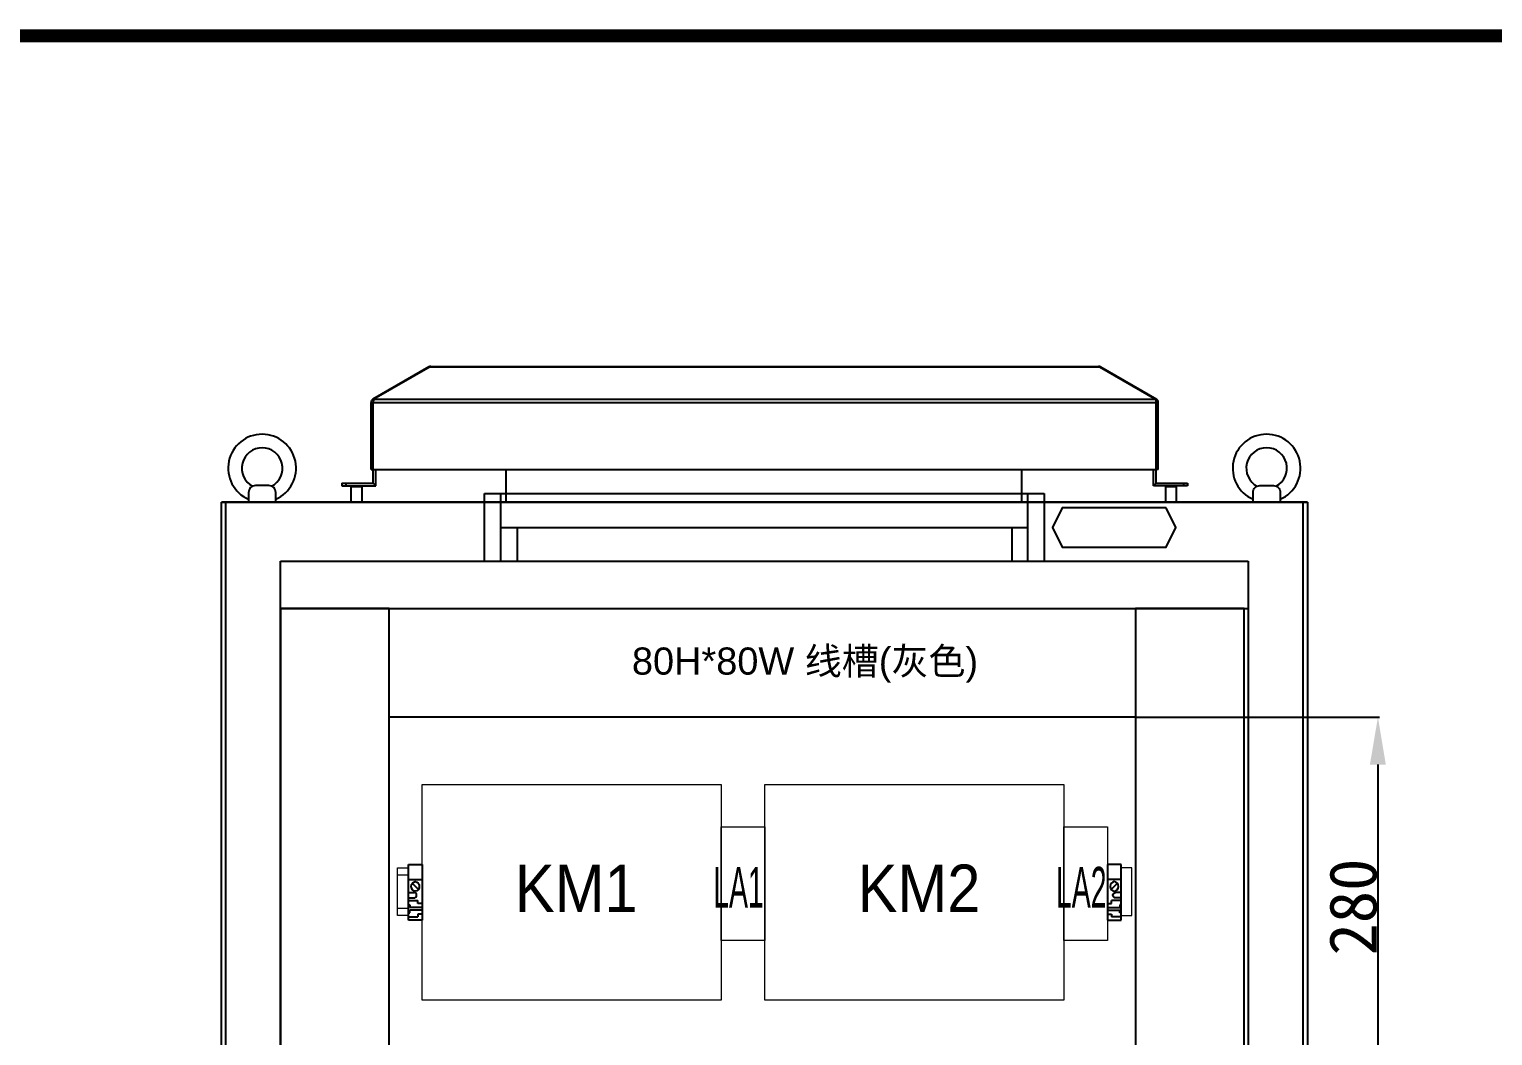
# Model space of a CAD drawing. Extents: x 81437 to 204847, y -54769 to -29444.
# Drawn here: x 92742 to 93820, y -38964 to -38223 of the extents above; entities that cross this region are included whole.
import ezdxf
from ezdxf.enums import TextEntityAlignment as Align
from ezdxf.lldxf.tags import DXFTag

# ---------------------------------------------------------------- set-up
doc = ezdxf.new("R2010")
doc.units = 0
doc.header["$LTSCALE"] = 100
doc.header["$MEASUREMENT"] = 0
doc.layers.add('PANEL', color=7, linetype='Continuous')
doc.layers.add('t', color=1, linetype='Continuous')
doc.layers.add('细实线', color=7, linetype='Continuous', lineweight=20)
doc.styles.add('HZ', font='arial.ttf', dxfattribs={"width": 0.7})
doc.styles.get("Standard").update_dxf_attribs({"font": ''})
doc.styles.add('微软雅黑', font='')
doc.styles.get('Standard').set_extended_font_data('SimSun')
doc.styles.get('微软雅黑').set_extended_font_data('Microsoft YaHei')
tags = doc.linetypes.add('HIDDEN', pattern=[0.375, 0.25, -0.125]).pattern_tags.tags
tags[6:7] = [DXFTag(74, 4), DXFTag(75, 0), DXFTag(340, '0'), DXFTag(46, 1.0), DXFTag(50, 0.0), DXFTag(44, 0.0), DXFTag(45, 0.0)]
tags[4:5] = [DXFTag(74, 4), DXFTag(75, 0), DXFTag(340, '0'), DXFTag(46, 1.0), DXFTag(50, 0.0), DXFTag(44, 0.0), DXFTag(45, 0.0)]
doc.dimstyles.new('ISO-25', dxfattribs={"dimtxt": 35, "dimasz": 35, "dimexe": 1.25, "dimexo": 0.625, "dimtad": 1, "dimtoh": 1, "dimdec": 0, "dimtxsty": 'Standard', "dimcen": 2.5, "dimadec": 0, "dimazin": 0, "dimtfac": 1, "dimtdec": 0, "dimtmove": 0, "dimatfit": 3, "dimfxl": 1, "dimarcsym": 0})

# ---------------------------------------------------------------- blocks, each defined once
blk = doc.blocks.new('风帽正面')
at = {"linetype": 'Continuous'}
for p, q in [((60582.9, -62124.9), (60541.6, -62148.8)), ((60583.7, -62124.9), (60542.3, -62148.8)), ((60582.9, -62124.9), (60583.1, -62125.3)), ((60583.7, -62124.9), (61076.8, -62124.9)), ((60584.3, -62124.6), (61076.2, -62124.6)), ((61076.8, -62124.9), (61118.1, -62148.8)), ((61077.6, -62124.9), (61077.4, -62125.3)), ((61077.6, -62124.9), (61118.9, -62148.8)), ((60540.2, -62200.6), (60540.2, -62151.1)), ((60540.2, -62151.1), (60541.7, -62151.1)), ((60541.6, -62148.8), (60542.1, -62149.6)), ((60541.7, -62200.6), (60541.7, -62151.1)), ((60541.7, -62151.1), (61118.7, -62151.1)), ((60542.3, -62148.8), (61118.1, -62148.8)), ((61118.9, -62148.8), (61118.4, -62149.6)), ((61118.7, -62200.6), (61118.7, -62151.1)), ((61120.2, -62151.1), (61118.7, -62151.1)), ((61120.2, -62200.6), (61120.2, -62151.1)), ((60540.2, -62200.6), (60541.7, -62200.6)), ((60541.7, -62210.6), (60541.7, -62200.6)), ((60541.7, -62200.6), (61118.7, -62200.6)), ((60543.7, -62212.6), (60543.7, -62200.6)), ((60639.7, -62224.6), (60639.7, -62200.6)), ((61019.7, -62224.6), (61019.7, -62200.6)), ((61116.7, -62212.6), (61116.7, -62200.6)), ((61118.7, -62210.6), (61118.7, -62200.6)), ((61120.2, -62200.6), (61118.7, -62200.6)), ((60518.7, -62210.6), (60518.7, -62212.6)), ((60518.7, -62210.6), (60541.7, -62210.6)), ((60518.7, -62212.6), (60543.7, -62212.6)), ((60521.7, -62210.6), (60521.7, -62212.6)), ((60526.2, -62212.6), (60525.7, -62213.1)), ((60525.7, -62224.6), (60525.7, -62213.1)), ((60525.7, -62213.1), (60533.7, -62213.1)), ((60533.7, -62213.1), (60533.2, -62212.6)), ((60533.7, -62224.6), (60533.7, -62213.1)), ((60543.7, -62212.6), (60541.7, -62210.6)), ((61116.7, -62212.6), (61118.7, -62210.6)), ((61141.7, -62212.6), (61116.7, -62212.6)), ((61118.7, -62210.6), (61141.7, -62210.6)), ((61126.2, -62212.6), (61125.7, -62213.1)), ((61125.7, -62224.6), (61125.7, -62213.1)), ((61125.7, -62213.1), (61133.7, -62213.1)), ((61133.7, -62213.1), (61133.2, -62212.6)), ((61133.7, -62224.6), (61133.7, -62213.1)), ((61138.7, -62210.6), (61138.7, -62212.6)), ((61141.7, -62210.6), (61141.7, -62212.6))]:
    blk.add_line(p, q, dxfattribs=at)
for centre, radius, start, end in [((60584.3, -62127.3), 2.7, 90, 120), ((61076.2, -62127.3), 2.7, 60, 90), ((60542.9, -62151.1), 2.7, 120, 180), ((60693.6, -62183.3), 155.2, 167.8738, 168.0486), ((60588.1, -62160.6), 47.3, 167.3118, 167.8829), ((61072.4, -62160.6), 47.3, 12.1171, 12.6882), ((60966.9, -62183.3), 155.2, 11.9514, 12.1262), ((61117.5, -62151.1), 2.7, 0, 60)]:
    blk.add_arc(centre, radius, start, end, dxfattribs=at)
for points, start_tangent, end_tangent in [([(60583.7, -62124.9), (60583.8, -62124.8), (60584.1, -62124.6)], (0.647129, 0.762381), (0.925529, 0.378677)), ([(60584.1, -62124.6), (60584.3, -62124.6)], (0.925529, 0.378677), (1, 0)), ([(61076.4, -62124.6), (61076.2, -62124.6)], (-0.925529, 0.378677), (-1, 0)), ([(61076.8, -62124.9), (61076.7, -62124.8), (61076.4, -62124.6)], (-0.647129, 0.762381), (-0.925529, 0.378677)), ([(60542.1, -62149.4), (60542.1, -62149.6), (60541.9, -62150.2)], (-0.266985, -0.963701), (-0.2203, -0.975432)), ([(60542.3, -62148.8), (60542.3, -62148.9), (60542.1, -62149.4)], (-0.390683, -0.920525), (-0.266985, -0.963701)), ([(61118.1, -62148.8), (61118.2, -62148.9), (61118.3, -62149.4)], (0.390683, -0.920525), (0.266985, -0.963701)), ([(61118.3, -62149.4), (61118.4, -62149.6), (61118.5, -62150.2)], (0.266985, -0.963701), (0.2203, -0.975432))]:
    blk.add_spline(points, degree=3, dxfattribs=dict(at, start_tangent=start_tangent, end_tangent=end_tangent))
blk = doc.blocks.new('LAMP')
at = {"layer": 'PANEL', "color": 9}
for p, q in [((-206.2, 0), (206.2, 0)), ((-206.2, -50), (-206.2, 0)), ((-194.2, -50), (-194.2, 0)), ((194.2, -50), (194.2, 0)), ((206.2, 0), (206.2, -50)), ((-194.2, -25), (194.2, -25)), ((-182.2, -25), (-182.2, -50)), ((182.2, -25), (182.2, -50)), ((206.2, -50), (-206.2, -50))]:
    blk.add_line(p, q, dxfattribs=at)
blk = doc.blocks.new('堵头')
at = {"color": 53}
for p, q in [((0, -41), (0, 0)), ((0, 0), (10, 0)), ((10, 0), (10, -41)), ((0, -11), (10, -11)), ((0, -20.6), (4, -20.6)), ((7.3, -18.3), (2.7, -13.8)), ((0, -24.6), (4, -24.6)), ((0, -26.6), (7, -26.6)), ((0, -29.6), (1, -29.6)), ((1, -29.6), (1, -31.6)), ((10, -31.6), (1, -31.6)), ((7, -28.6), (7, -26.6)), ((10, -28.6), (7, -28.6)), ((0, -35.6), (1, -35.6)), ((0, -38.6), (7, -38.6)), ((10, -41), (0, -41)), ((10, -33.6), (1, -33.6)), ((1, -35.6), (1, -33.6)), ((10, -36.6), (7, -36.6)), ((7, -36.6), (7, -38.6))]:
    blk.add_line(p, q, dxfattribs=at)
blk.add_arc((4, -22.6), 2, 270, 90, dxfattribs=at)
blk.add_ellipse((5, -16.1), major_axis=(0, -3.5), ratio=0.857143, start_param=4.712389, end_param=10.995574, dxfattribs=at)
blk = doc.blocks.new('*D210')
at = {"color": 0, "lineweight": -2, "transparency": 16777216}
for p, q in [((93557.7, -38729.6), (93736.8, -38729.6)), ((93735.6, -38764.6), (93735.6, -38974.6)), ((93557.7, -39009.6), (93736.8, -39009.6))]:
    blk.add_line(p, q, dxfattribs=at)
at = {"color": 0, "transparency": 16777216}
for points in [[(93729.7, -38764.6), (93741.4, -38764.6), (93735.6, -38729.6)], [(93729.7, -38974.6), (93741.4, -38974.6), (93735.6, -39009.6)]]:
    blk.add_solid(points, dxfattribs=at)
at = {"layer": 'Defpoints', "color": 0, "transparency": 16777216}
for p in [(93557.1, -38729.6), (93557.1, -39009.6, 63738.9), (93735.6, -39009.6)]:
    blk.add_point(p, dxfattribs=at)
at = {"color": 0, "transparency": 16777216, "insert": (93717.4, -38869.6), "char_height": 35, "attachment_point": 5, "rotation": 90}
blk.add_mtext('280', dxfattribs=at)
blk = doc.blocks.new('图框')
at = {"layer": 't', "color": 7, "const_width": 9.62}
blk.add_lwpolyline([(4109.5, -3210.4), (4109.5, -58.9), (-6.2, -58.9), (-6.2, -3210.4)], close=True, dxfattribs=at)
at = {"color": 7, "style": '微软雅黑', "flags": 8}
for tag, p, height in [('DWG.NAME:', (1375.5, -2969.2), 25), ('DWG.NO.:', (3122, -3089.3), 24), ('图纸编号', (3309.2, -3111.3), 24), ('FILENO.:', (3122.5, -3165), 24), ('文档号', (3311.6, -3183), 24)]:
    blk.add_attdef(tag, p, '', height=height, dxfattribs=at)
at = {"color": 7, "style": '微软雅黑', "width": 0.8, "flags": 8}
for tag, p, height in [('PROJECTNAME:', (3119.3, -2971.7), 24), ('PROJECT_NAME', (3324.7, -2969.2), 25)]:
    blk.add_attdef(tag, p, '', height=height, dxfattribs=at)
at = {"color": 7, "style": '微软雅黑', "flags": 8}
for tag, height, width, p in [('RENLIU', 24, 0.7, (692, -3009.2)), ('SHUFENWANG', 24, 0.7, (879.6, -3009.2)), ('FANGHOU', 24, 0.7, (1063.6, -3009.2)), ('DANDANLI', 24, 0.7, (1243.9, -3009.2)), ('#10STATIONONTROLCABINETCOVER', 30, 0.6, (1771.7, -3076)), ('HANGZHOUHOLLYSYSAUTOMATIONCO.,LTD.', 24, 0.7, (2763.9, -3104.6))]:
    blk.add_attdef(tag, text='', height=height, dxfattribs=dict(at, width=width)).set_placement(p, align=Align.MIDDLE)
for tag, p in [('图纸名称:', (1371.6, -3024.8)), ('项目名称', (3272.9, -3045.6))]:
    blk.add_attdef(tag, text='', height=25, dxfattribs=at).set_placement(p, align=Align.BOTTOM_LEFT)
at = {"color": 7, "flags": 8}
blk.add_attdef('A', text='', height=23, dxfattribs=at).set_placement((53.7, -3033.7), align=Align.MIDDLE)
at = {"color": 7, "style": '微软雅黑', "flags": 8}
for tag, height, p in [('设计时间', 23, (207.7, -3033.7)), ('刘仁', 23, (692, -3061.1)), ('王姝芬', 23, (879.6, -3061.1)), ('侯方', 23, (1063.6, -3061.1)), ('李丹丹', 23, (1243.9, -3061.1)), ('PAGEXOFX', 24, (3947.6, -3097.9)), ('REV.', 24, (53.2, -3121.9)), ('DATE', 24, (202.7, -3121.9)), ('DESCRIPTION', 24, (445.6, -3121.9)), ('PREPARED', 24, (692, -3121.9)), ('CHECKED', 24, (879.6, -3121.9)), ('SIGNED', 24, (1063.6, -3121.9)), ('APPROVED', 24, (1243.9, -3121.9)), ('图纸名称', 30, (1771.7, -3153.6)), ('第几页共几页', 24, (3947.6, -3172.9))]:
    blk.add_attdef(tag, text='', height=height, dxfattribs=at).set_placement(p, align=Align.MIDDLE)

msp = doc.modelspace()

# ---------------------------------------------------------------- linework, layer by layer
at = {"color": 7}
for p, q in [((92883.6, -40681.1), (92883.6, -38571.1)), ((92883.6, -38571.1), (93683.6, -38571.1)), ((92883.6, -40681.1), (92883.6, -38571.1)), ((93683.6, -38571.1), (93683.6, -40681.1)), ((93683.6, -38571.1), (93683.6, -40681.1)), ((92927.1, -40527.6), (92927.1, -38614.6)), ((93640.1, -38614.6), (93640.1, -38692.6)), ((93640.1, -38614.6), (93640.1, -38692.6)), ((93640.1, -38614.6), (93640.1, -38692.6)), ((93640.1, -38692.6), (93640.1, -40527.6)), ((92927.1, -38695.1), (92927.1, -40495.4))]:
    msp.add_line(p, q, dxfattribs=at)
at = {"color": 7, "linetype": 'HIDDEN'}
for p, q in [((92886.8, -40571.1), (92886.8, -38571.1)), ((92886.8, -40571.1), (92886.8, -38571.1)), ((93680.4, -38571.1), (93680.4, -40571.1)), ((93680.4, -38571.1), (93680.4, -40571.1))]:
    msp.add_line(p, q, dxfattribs=at)
msp.add_line((92927.1, -38649.6), (93640.1, -38649.6))
msp.add_line((92927.1, -38649.6), (93640.1, -38649.6))
msp.add_line((92927.1, -38649.6), (93640.1, -38649.6))
at = {"color": 7}
for points in [[(92923.6, -38571.1), (92923.6, -38564, 0.414214), (92918.6, -38559), (92908.6, -38559, 0.414214), (92903.6, -38564), (92903.6, -38571.1)], [(93643.6, -38571.1), (93643.6, -38564, -0.414214), (93648.6, -38559), (93658.6, -38559, -0.414214), (93663.6, -38564), (93663.6, -38571.1)]]:
    msp.add_lwpolyline(points, format="xyb", dxfattribs=at)
at = {"color": 3}
msp.add_lwpolyline([(93579.6, -38575.3), (93503.1, -38575.3), (93495.9, -38589.8), (93503.1, -38604.3), (93579.6, -38604.3), (93586.8, -38589.8), (93579.6, -38575.3)], dxfattribs=at)
at = {"color": 7}
msp.add_lwpolyline([(92927.1, -38614.6), (93640.1, -38614.6)], dxfattribs=at)
for points in [[(92927.1, -40450.1), (93007.1, -40450.1), (93007.1, -38649.6), (92927.1, -38649.6)], [(93007.1, -38649.6), (93557.1, -38649.6), (93557.1, -38729.6), (93007.1, -38729.6)], [(93557.1, -40450.1), (93637.1, -40450.1), (93637.1, -38649.6), (93557.1, -38649.6)]]:
    msp.add_lwpolyline(points, close=True)
at = {"color": 6, "lineweight": 0}
for points in [[(93013.4, -38840.8), (93021.4, -38840.8), (93021.4, -38875.8), (93013.4, -38875.8)], [(93554.4, -38840.8), (93546.4, -38840.8), (93546.4, -38875.8), (93554.4, -38875.8)], [(93013.4, -38845.8), (93021.4, -38845.8), (93021.4, -38870.8), (93013.4, -38870.8)]]:
    msp.add_lwpolyline(points, close=True, dxfattribs=at)
at = {"color": 7}
for centre, radius, start, end in [((92913.6, -38546.1), 25, 293.5782, 246.4218), ((93653.6, -38546.1), 25, 293.5782, 246.4218), ((92913.6, -38546.1), 15, 297.5291, 242.4709), ((93653.6, -38546.1), 15, 297.5291, 242.4709)]:
    msp.add_arc(centre, radius, start, end, dxfattribs=at)
at = {"layer": 'PANEL'}
msp.add_line((93683.6, -38571.1), (92883.6, -38571.1), dxfattribs=at)
at = {"layer": '细实线', "color": 0}
for points in [[(93031.4, -38779.2), (93251.8, -38779.2), (93251.8, -38938.3), (93031.4, -38938.3)], [(93283.9, -38779.2), (93504.3, -38779.2), (93504.3, -38938.3), (93283.9, -38938.3)], [(93251.8, -38810.5), (93283.9, -38810.5), (93283.9, -38894.3), (93251.8, -38894.3)], [(93504.3, -38810.4), (93536.4, -38810.4), (93536.4, -38894.2), (93504.3, -38894.2)]]:
    msp.add_lwpolyline(points, close=True, dxfattribs=at)

# ---------------------------------------------------------------- block references
at = {"color": 1}
msp.add_blockref('图框', (91356.6, -38168.5), dxfattribs=at)
at = {"lineweight": 20}
msp.add_blockref('风帽正面', (32453.6, 23653.5), dxfattribs=at)
at = {"color": 7}
msp.add_blockref('LAMP', (93283.6, -38564.9), dxfattribs=at)
at = {"lineweight": 0}
msp.add_blockref('堵头', (93021.4, -38838.3), dxfattribs=at)
at = {"lineweight": 0, "xscale": -1}
msp.add_blockref('堵头', (93546.4, -38838.3), dxfattribs=at)

# ---------------------------------------------------------------- texts
at = {"lineweight": 0, "style": 'HZ'}
msp.add_text('80H*80W 线槽(灰色)', height=20, dxfattribs=at).set_placement((93186, -38698.3))
at = {"layer": '细实线', "color": 7, "linetype": 'ByBlock', "style": 'HZ', "width": 0.9}
for s, p in [('KM1', (93099.8, -38873.3)), ('KM2', (93352.3, -38873.3))]:
    msp.add_text(s, height=35, dxfattribs=at).set_placement(p)
at = {"layer": '细实线', "color": 7, "style": 'HZ', "width": 0.5}
for s, p in [('LA1', (93245.9, -38870)), ('LA2', (93498.4, -38870))]:
    msp.add_text(s, height=30, dxfattribs=at).set_placement(p)

# ---------------------------------------------------------------- dimensions: what is measured, and where the dimension line sits
at = {"color": 3}
dim = msp.add_linear_dim(base=(93735.6, -39009.6), p1=(93557.1, -38729.6), p2=(93557.1, -39009.6, 63738.9), angle=90, dimstyle='ISO-25', dxfattribs=at)
dim.commit()
dim.dimension.update_dxf_attribs({"geometry": '*D210', "text_midpoint": (93717.4, -38869.6)})

doc.saveas('drawing.dxf')
